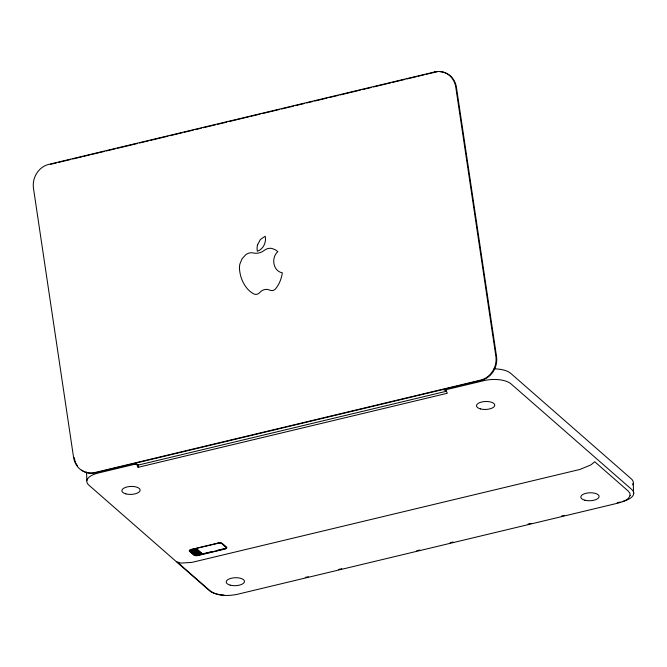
<?xml version="1.0" encoding="UTF-8"?>
<svg xmlns="http://www.w3.org/2000/svg" width="667" height="667" viewBox="0 0 667 667"><rect width="100%" height="100%" fill="white"/><g stroke="black" fill="none" stroke-linecap="round" stroke-linejoin="round"><path stroke-width="1" d="M190.003 550.5L195.314 555.294L194.055 554.769L190.237 551.417L190.103 550.3L191.045 549.691L197.357 555.361L197.899 555.119L191.529 549.541L192.046 549.416L198.424 555.144L198.933 554.869L192.555 549.291L193.071 549.166L199.458 554.894L200.992 554.377L194.614 548.799L195.131 548.674L201.517 554.402L202.026 554.135L195.648 548.549L196.165 548.432L202.543 554.16L224.471 548.908A2.943 1.284 -2.1 0 0 225.838 547.157L222.019 543.805A2.943 1.284 -2.1 0 0 218.092 543.322L196.165 548.432M191.045 549.691L197.907 555.261M50.492 164.34L56.57 162.89M58.596 162.398L70.744 159.488M72.77 159.004L81.883 156.82M83.909 156.336L89.987 154.886M92.013 154.394L104.16 151.484M106.186 151L115.299 148.816M117.325 148.332L137.577 143.48M139.603 142.996L148.716 140.812M150.742 140.328L167.959 136.201M169.977 135.718L182.133 132.808M184.159 132.324L193.272 130.14M195.298 129.656L201.367 128.197M203.393 127.714L215.549 124.804M217.575 124.32L226.688 122.136M228.714 121.652L248.966 116.8M250.992 116.316L260.105 114.132M262.131 113.648L279.34 109.521M281.366 109.038L293.522 106.128M295.539 105.644L304.661 103.46M306.678 102.976L312.756 101.517M314.782 101.034L326.938 98.124M328.956 97.64L338.069 95.456M340.095 94.972L360.347 90.12M362.373 89.636L371.486 87.452M373.512 86.968L390.729 82.841M392.755 82.358L404.902 79.448M406.928 78.964L416.041 76.78M418.067 76.296L424.145 74.837M426.171 74.354L435.284 72.169A20.26 18.276 -72 0 1 437.202 71.819M446.206 391.304L138.036 465.124L138.119 467.325L447.299 393.272L445.756 389.778L484.067 380.607A20.26 8.821 -2.1 0 1 511.097 383.925L631.699 489.453A20.26 8.821 -2.1 0 1 622.244 501.517M193.071 549.166L194.105 548.924L200.484 554.502M192.046 549.416L198.941 555.019M194.105 548.924L201 554.527M195.131 548.674L202.026 554.277M212.69 551.434L197.974 554.952A2.943 1.284 -2.1 0 1 194.047 554.477L190.22 551.125A2.943 1.284 -2.1 0 1 191.596 549.375M217.592 550.258L224.462 548.607M198.416 554.994L197.899 555.119M198.933 554.869L199.458 554.894M200.992 554.377L201.509 554.26M202.026 554.135L202.543 554.01M305.294 577.439L308.337 576.705M338.711 569.426L341.754 568.701M416.683 550.75L419.718 550.025M450.1 542.746L453.135 542.021M528.072 524.07L531.107 523.345M561.489 516.066L564.524 515.341M617.175 502.726L620.218 502.001M217.851 543.063L218.701 542.921A3.602 1.567 -2.1 0 1 222.094 543.338L226.73 547.39A3.602 1.567 -2.1 0 1 225.538 548.908L197.374 555.653A3.602 1.567 -2.1 0 1 193.98 555.236L189.345 551.184A3.602 1.567 -2.1 0 1 190.537 549.666L218.084 543.03A2.943 1.284 -2.1 0 1 222.003 543.513L225.83 546.857A2.943 1.284 -2.1 0 1 225.104 548.407M197.349 555.211L190.62 549.9M196.748 555.252L196.081 555.394L190.262 550.15L196.081 555.394M196.081 555.244L195.306 555.144M442.888 389.553L446.323 390.67M133.708 463.615L138.002 465.007A2.618 0.984 76.5 0 0 138.486 464.849M196.165 548.574L202.543 554.16M195.139 548.824L201.517 554.402M194.105 549.066L200.484 554.652M193.588 549.049L199.967 554.777M192.046 549.566L198.424 555.144M191.054 549.841L197.357 555.361M190.629 550.042L196.757 555.403M190.012 550.65L195.314 555.294M138.119 467.325L136.577 463.84L98.266 473.02A20.26 8.821 -2.1 0 0 88.803 485.076L209.405 590.612A20.26 8.821 -2.1 0 0 216.241 593.872M633.258 483.3L633.65 493.88M86.535 471.986L86.852 480.649M493.98 368.868A20.26 8.821 -2.1 0 1 510.714 373.337L631.316 478.873A20.26 8.821 -2.1 0 1 632.691 484.834M224.037 595.031A20.26 8.821 -2.1 0 1 217.134 594.089M440.103 71.703A20.26 18.276 -72 0 1 456.445 87.394L496.523 356.403A20.26 18.276 -72 0 1 481.199 380.373L95.398 472.795A20.26 18.276 -72 0 1 81.641 470.143M77.547 465.991A20.26 18.276 -72 0 1 76.021 463.398M75.613 462.489A20.26 18.276 -72 0 1 74.229 457.562M239.545 269.51A35.359 31.899 -72 0 0 247.482 288.886A25.496 23.003 -72 0 0 253.844 293.914L254.335 294.122A5.394 4.869 -72 0 0 259.388 292.921L261.197 291.187A9.68 8.738 -72 0 1 268.051 289.545L270.235 290.312A5.394 4.869 -72 0 0 275.288 289.111L275.679 288.678A25.496 23.003 -72 0 0 280.14 281.049A34.717 31.316 -72 0 0 282.149 273.962L282.333 272.82C272.836 271.102 271.01 257.47 277.856 251.659L275.396 249.792L271.911 248.458A10.405 9.38 -72 0 0 264.499 250.233A14.632 13.198 -72 0 1 253.193 252.935A10.405 9.38 -72 0 0 245.781 254.711L242.121 258.704L239.937 263.874A16.066 14.499 -72 0 0 239.52 269.518M257.504 244.989L257.204 246.548A12.898 11.631 -72 0 0 257.37 251.259C261.772 249.783 264.749 245.473 265.349 240.97A12.898 11.631 -72 0 0 265.183 236.26L260.363 239.503L257.504 244.989M630.123 495.423C628.481 500.117 623.095 501.651 618.793 502.935L237.118 594.355C228.322 596.056 218.167 596.44 210.472 591.154L176.947 561.822L180.882 563.106L191.904 562.389L580.065 469.41L590.954 464.874L594.722 461.747L628.247 491.079L629.856 493.18L630.123 495.423M434.609 71.953L48.808 164.365A20.26 18.276 -72 0 0 33.483 188.336L73.562 457.345A20.26 18.276 -72 0 0 94.722 472.569L480.532 380.157A20.26 18.276 -72 0 0 495.856 356.186L455.778 87.177A20.26 18.276 -72 0 0 434.609 71.953M230.19 585.151A9.155 3.985 -2.1 0 0 244.456 581.732A9.155 3.985 -2.1 0 0 231.374 578.231A9.155 3.985 -2.1 0 0 230.19 585.151M584.801 500.208A9.155 3.985 -2.1 0 0 599.074 496.79A9.155 3.985 -2.1 0 0 585.985 493.288A9.155 3.985 -2.1 0 0 584.801 500.208M480.482 408.921A9.155 3.985 -2.1 0 0 494.747 405.503A9.155 3.985 -2.1 0 0 481.666 402.001A9.155 3.985 -2.1 0 0 480.482 408.921M125.863 493.863A9.155 3.985 -2.1 0 0 140.137 490.445A9.155 3.985 -2.1 0 0 127.047 486.943A9.155 3.985 -2.1 0 0 125.863 493.863"/></g></svg>
